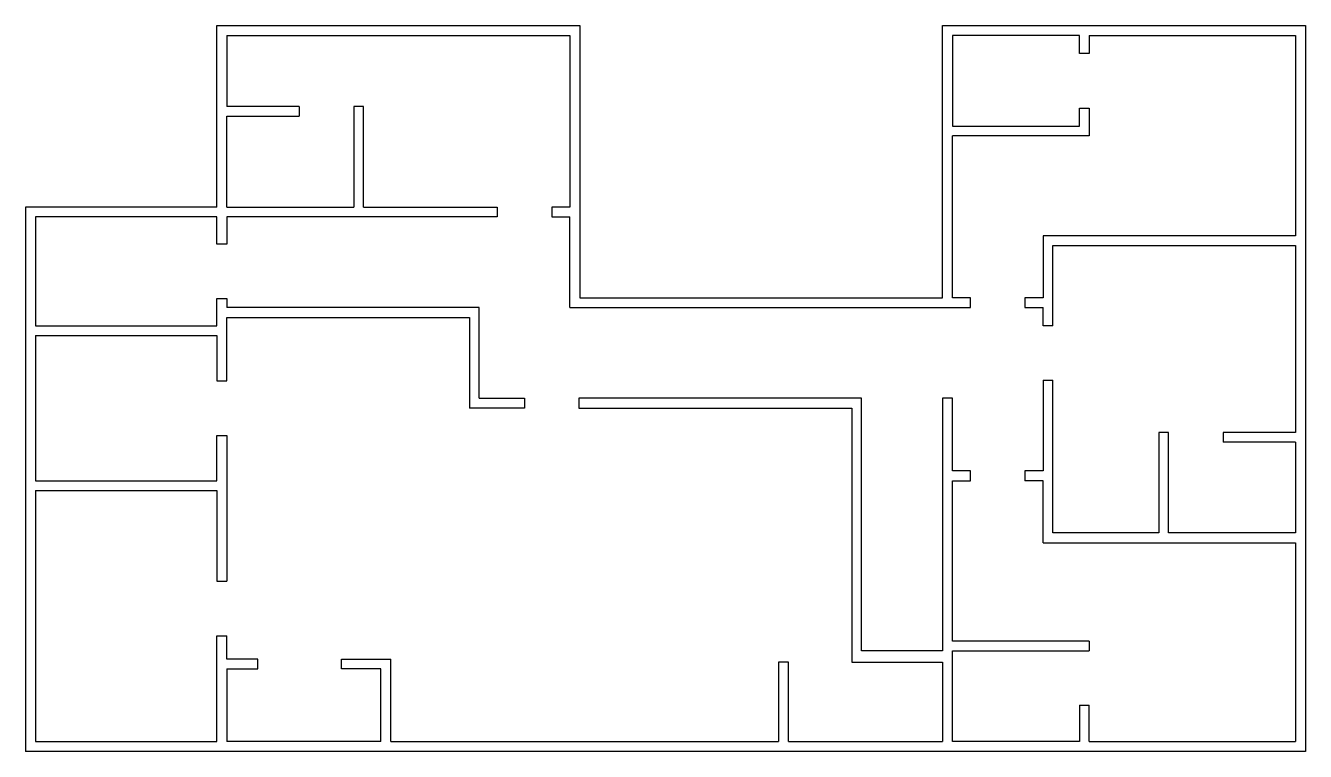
# Model space of a CAD drawing. Header units: inches. Extents: x -127 to 720, y 0 to 480.
import ezdxf

# ---------------------------------------------------------------- set-up
doc = ezdxf.new("R2010")
doc.units = ezdxf.units.IN
doc.header["$MEASUREMENT"] = 0
doc.layers.add('second floor', color=210, linetype='Continuous')

msp = doc.modelspace()

# ---------------------------------------------------------------- linework, layer by layer
at = {"layer": 'second floor'}
for p, q in [((0, 480), (240, 480)), ((0, 360), (0, 480)), ((240, 480), (240, 300)), ((480, 300), (480, 480)), ((480, 480), (720, 480)), ((720, 480), (720, 0)), ((6.5, 473.5), (233.5, 473.5)), ((6.5, 473.5), (6.5, 426.5)), ((233.5, 473.5), (233.5, 360)), ((486.5, 473.5), (486.5, 413.5)), ((570.5, 473.5), (486.5, 473.5)), ((570.5, 461.5), (570.5, 473.5)), ((577, 473.5), (713.5, 473.5)), ((577, 473.5), (577, 461.5)), ((713.5, 473.5), (713.5, 341)), ((577, 461.5), (570.5, 461.5)), ((54.5, 426.5), (6.5, 426.5)), ((54.5, 426.5), (54.5, 420)), ((90.5, 426.5), (90.5, 360)), ((97, 426.5), (90.5, 426.5)), ((97, 360), (97, 426.5)), ((570.5, 413.5), (570.5, 425.5)), ((570.5, 425.5), (577, 425.5)), ((577, 425.5), (577, 407)), ((6.5, 360), (6.5, 420)), ((6.5, 420), (54.5, 420)), ((486.5, 413.5), (570.5, 413.5)), ((486.5, 300), (486.5, 407)), ((577, 407), (486.5, 407)), ((0, 360), (-126.5, 360)), ((-126.5, 360), (-126.5, 0)), ((6.5, 360), (90.5, 360)), ((97, 360), (185.5, 360)), ((185.5, 360), (185.5, 353.5)), ((233.5, 360), (221.5, 360)), ((221.5, 360), (221.5, 353.5)), ((-120, 353.5), (-120, 281.5)), ((0, 353.5), (-120, 353.5)), ((0, 335.5), (0, 353.5)), ((185.5, 353.5), (6.5, 353.5)), ((6.5, 353.5), (6.5, 335.5)), ((221.5, 353.5), (233.5, 353.5)), ((233.5, 293.5), (233.5, 353.5)), ((713.5, 341), (546.5, 341)), ((546.5, 341), (546.5, 300)), ((6.5, 335.5), (0, 335.5)), ((553, 281.5), (553, 334.5)), ((553, 334.5), (713.5, 334.5)), ((713.5, 334.5), (713.5, 211)), ((0, 281.5), (0, 299.5)), ((0, 299.5), (6.5, 299.5)), ((6.5, 299.5), (6.5, 293.5)), ((240, 300), (480, 300)), ((498.5, 300), (486.5, 300)), ((498.5, 293.5), (498.5, 300)), ((546.5, 300), (534.5, 300)), ((534.5, 300), (534.5, 293.5)), ((173.5, 293.5), (6.5, 293.5)), ((173.5, 233.5), (173.5, 293.5)), ((233.5, 293.5), (498.5, 293.5)), ((534.5, 293.5), (546.5, 293.5)), ((546.5, 281.5), (546.5, 293.5)), ((-120, 281.5), (0, 281.5)), ((6.5, 287), (167, 287)), ((6.5, 245), (6.5, 287)), ((167, 287), (167, 227)), ((553, 281.5), (546.5, 281.5)), ((-120, 275), (0, 275)), ((-120, 275), (-120, 179)), ((0, 275), (0, 245)), ((546.5, 245.5), (546.5, 185.5)), ((546.5, 245.5), (553, 245.5)), ((553, 144.5), (553, 245.5)), ((0, 245), (6.5, 245)), ((173.5, 233.5), (203.5, 233.5)), ((203.5, 233.5), (203.5, 227)), ((426.5, 233.5), (239.5, 233.5)), ((239.5, 233.5), (239.5, 227)), ((426.5, 66.5), (426.5, 233.5)), ((486.5, 233.5), (480, 233.5)), ((480, 233.5), (480, 66.5)), ((486.5, 185.5), (486.5, 233.5)), ((203.5, 227), (167, 227)), ((239.5, 227), (420, 227)), ((420, 227), (420, 59)), ((0, 179), (0, 209)), ((0, 209), (6.5, 209)), ((6.5, 209), (6.5, 112.5)), ((629.5, 211), (623, 211)), ((623, 211), (623, 144.5)), ((629.5, 144.5), (629.5, 211)), ((713.5, 211), (665.5, 211)), ((665.5, 211), (665.5, 204.5)), ((713.5, 204.5), (665.5, 204.5)), ((713.5, 204.5), (713.5, 144.5)), ((-120, 179), (0, 179)), ((498.5, 185.5), (486.5, 185.5)), ((486.5, 179), (498.5, 179)), ((486.5, 73), (486.5, 179)), ((498.5, 179), (498.5, 185.5)), ((546.5, 185.5), (534.5, 185.5)), ((534.5, 185.5), (534.5, 179)), ((546.5, 179), (534.5, 179)), ((546.5, 138), (546.5, 179)), ((-120, 172.5), (-120, 6.5)), ((-120, 172.5), (0, 172.5)), ((0, 172.5), (0, 112.5)), ((623, 144.5), (553, 144.5)), ((713.5, 144.5), (629.5, 144.5)), ((546.5, 138), (713.5, 138)), ((713.5, 138), (713.5, 6.5)), ((0, 112.5), (6.5, 112.5)), ((0, 6.5), (0, 76.5)), ((0, 76.5), (6.5, 76.5)), ((6.5, 61), (6.5, 76.5)), ((577, 73), (486.5, 73)), ((577, 73), (577, 66.5)), ((27, 61), (6.5, 61)), ((27, 54.5), (27, 61)), ((82.5, 54.5), (82.5, 61)), ((82.5, 61), (115, 61)), ((115, 6.5), (115, 61)), ((480, 66.5), (426.5, 66.5)), ((486.5, 6.5), (486.5, 66.5)), ((486.5, 66.5), (577, 66.5)), ((6.5, 54.5), (6.5, 6.5)), ((6.5, 54.5), (27, 54.5)), ((108.5, 54.5), (82.5, 54.5)), ((108.5, 6.5), (108.5, 54.5)), ((378, 59), (371.5, 59)), ((371.5, 59), (371.5, 6.5)), ((378, 6.5), (378, 59)), ((420, 59), (480, 59)), ((480, 59), (480, 6.5)), ((570.5, 30.5), (570.5, 6.5)), ((570.5, 30.5), (577, 30.5)), ((577, 6.5), (577, 30.5)), ((720, 0), (-126.5, 0)), ((-120, 6.5), (0, 6.5)), ((108.5, 6.5), (6.5, 6.5)), ((115, 6.5), (371.5, 6.5)), ((378, 6.5), (480, 6.5)), ((570.5, 6.5), (486.5, 6.5)), ((577, 6.5), (713.5, 6.5))]:
    msp.add_line(p, q, dxfattribs=at)

doc.saveas('drawing.dxf')
